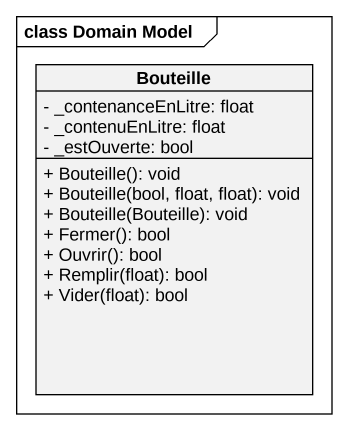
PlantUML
@startuml
mainframe class Domain Model
hide circle
hide empty members
skinparam classAttributeIconSize 0
class Bouteille {
  - _contenanceEnLitre: float
  - _contenuEnLitre: float
  - _estOuverte: bool
  + Bouteille(): void
  + Bouteille(bool, float, float): void
  + Bouteille(Bouteille): void
  + Fermer(): bool
  + Ouvrir(): bool
  + Remplir(float): bool
  + Vider(float): bool
}
@enduml
